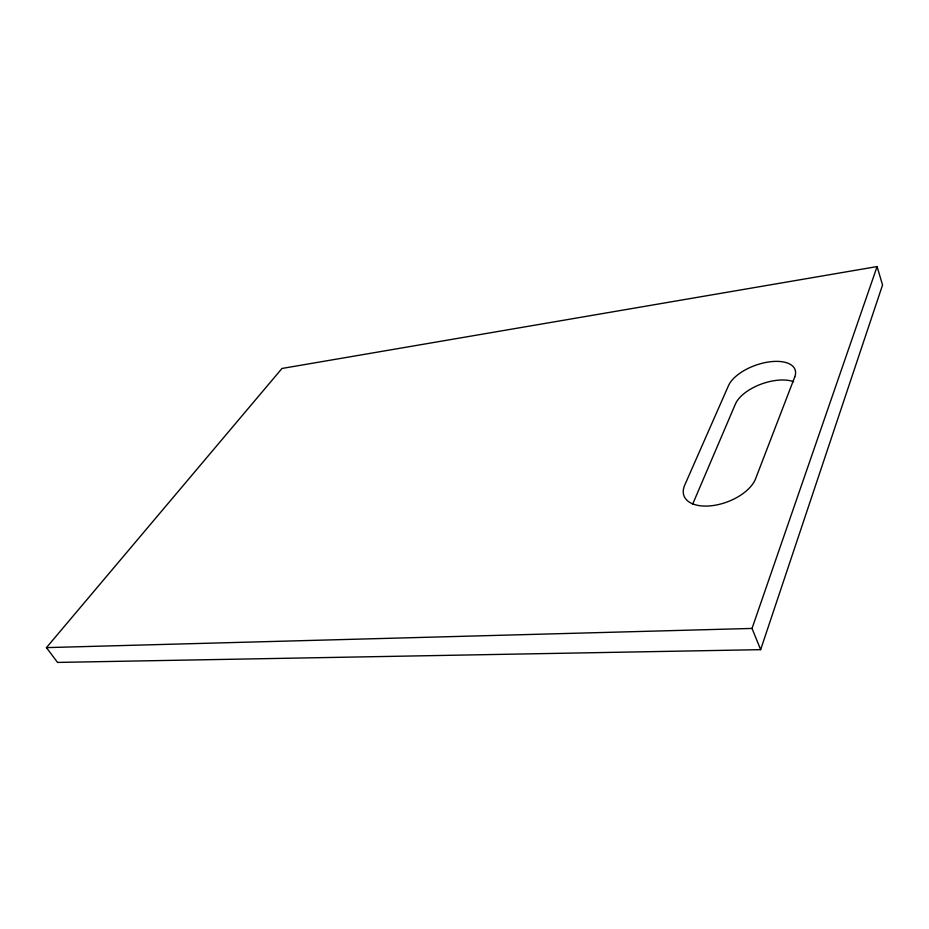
<?xml version="1.0" encoding="UTF-8"?>
<svg xmlns="http://www.w3.org/2000/svg" width="929" height="929" viewBox="0 0 929 929"><rect width="100%" height="100%" fill="white"/><g stroke="black" fill="none" stroke-linecap="round" stroke-linejoin="round"><path stroke-width="1.39" d="M760.654 649.661L882.55 285.006L877.092 266.577L281.986 368.465L46.45 647.618L57.54 662.423L760.654 649.661L752.025 628.434L877.092 266.577M692.604 504.319L735.385 404.092A35.395 17.686 -19.3 0 1 760.294 384.443A35.395 17.686 -19.3 0 1 793.575 381.656M46.45 647.618L752.025 628.434M794.748 376.965L755.591 478.737A38.426 20.844 -20.4 0 1 710.302 505.864A38.426 20.844 -20.4 0 1 684.731 485.135L728.487 385.651A35.685 17.407 -19.5 0 1 769.642 361.834A35.685 17.407 -19.5 0 1 794.748 376.965"/></g></svg>
